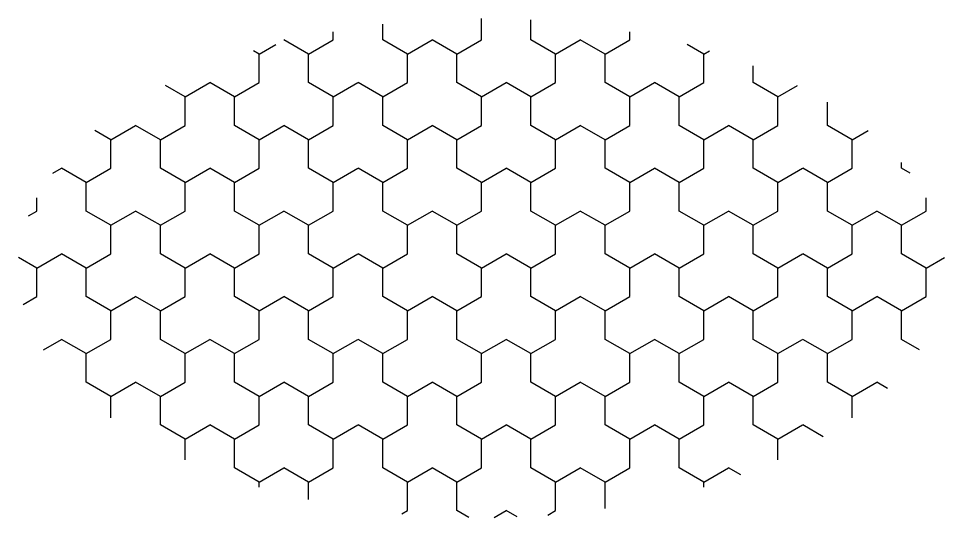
# Model space of a CAD drawing. Header units: metres. Extents: x -1099 to -1052, y 1073 to 2172.
# Drawn here: x -1061.47 to -1054.97, y 1412.49 to 1415.99 of the extents above; entities that cross this region are included whole.
import ezdxf
from ezdxf.enums import TextEntityAlignment as Align

# ---------------------------------------------------------------- set-up
doc = ezdxf.new("R2010")
doc.units = ezdxf.units.M
doc.styles.add('NLCS-ISO', font='NLCS-ISO.ttf')

# ---------------------------------------------------------------- blocks, each defined once
blk = doc.blocks.new('SVH-DELTA_KL-SO')
for p, q in [((-0.6928, 1.6002), (-0.6928, 1.7093)), ((0, 1.6002), (0, 1.75)), ((0.3466, 1.6002), (0.3466, 1.7397)), ((-1.0394, 1.6002), (-1.0394, 1.6576)), ((1.0394, 1.6002), (1.0394, 1.6576)), ((-1.559, 1.5002), (-1.442, 1.5678)), ((-1.2126, 1.5002), (-1.3858, 1.6002)), ((-1.2126, 1.5002), (-1.0394, 1.6002)), ((-0.5196, 1.5002), (-0.6928, 1.6002)), ((-0.5196, 1.5002), (-0.3464, 1.6002)), ((-0.1732, 1.5002), (-0.3464, 1.6002)), ((-0.1732, 1.5002), (0, 1.6002)), ((0.5198, 1.5002), (0.3466, 1.6002)), ((0.5198, 1.5002), (0.693, 1.6002)), ((0.8662, 1.5002), (0.693, 1.6002)), ((0.8662, 1.5002), (1.0394, 1.6002)), ((1.5592, 1.5002), (1.4423, 1.5677)), ((-1.559, 1.5002), (-1.5986, 1.5231)), ((-1.559, 1.3002), (-1.559, 1.5002)), ((-1.2126, 1.3002), (-1.2126, 1.5002)), ((-0.5196, 1.3002), (-0.5196, 1.5002)), ((-0.1732, 1.3002), (-0.1732, 1.5002)), ((0.5198, 1.3002), (0.5198, 1.5002)), ((0.8662, 1.3002), (0.8662, 1.5002)), ((1.5592, 1.5002), (1.5987, 1.523)), ((1.5592, 1.3002), (1.5592, 1.5002)), ((1.9056, 1.3002), (1.9056, 1.4171)), ((-2.0788, 1.2002), (-1.9056, 1.3002)), ((-1.7322, 1.2002), (-1.9054, 1.3002)), ((-1.7322, 1.2002), (-1.559, 1.3002)), ((-1.0394, 1.2002), (-1.2126, 1.3002)), ((-1.0394, 1.2002), (-0.8662, 1.3002)), ((-0.6928, 1.2002), (-0.866, 1.3002)), ((-0.6928, 1.2002), (-0.5196, 1.3002)), ((0, 1.2002), (-0.1732, 1.3002)), ((0, 1.2002), (0.1732, 1.3002)), ((0.3466, 1.2002), (0.1734, 1.3002)), ((0.3466, 1.2002), (0.5198, 1.3002)), ((1.0394, 1.2002), (0.8662, 1.3002)), ((1.0394, 1.2002), (1.2126, 1.3002)), ((1.386, 1.2002), (1.2128, 1.3002)), ((1.386, 1.2002), (1.5592, 1.3002)), ((2.0788, 1.2002), (1.9056, 1.3002)), ((-2.0788, 1.2002), (-2.2161, 1.2795)), ((2.0788, 1.2002), (2.2161, 1.2795)), ((-2.0788, 1.0001), (-2.0788, 1.2001)), ((-1.7322, 1.0001), (-1.7322, 1.2001)), ((-1.0394, 1.0001), (-1.0394, 1.2001)), ((-0.6928, 1.0001), (-0.6928, 1.2001)), ((0, 1.0001), (0, 1.2001)), ((0.3466, 1.0001), (0.3466, 1.2001)), ((1.0394, 1.0001), (1.0394, 1.2001)), ((1.386, 1.0001), (1.386, 1.2001)), ((2.0788, 1.0001), (2.0788, 1.2001)), ((2.4254, 1.0001), (2.4254, 1.1644)), ((-2.5984, 0.9001), (-2.4252, 1.0001)), ((-2.252, 0.9001), (-2.4252, 1.0001)), ((-2.252, 0.9001), (-2.0788, 1.0001)), ((-1.559, 0.9001), (-1.7322, 1.0001)), ((-1.559, 0.9001), (-1.3858, 1.0001)), ((-1.2126, 0.9001), (-1.3858, 1.0001)), ((-1.2126, 0.9001), (-1.0394, 1.0001)), ((-0.5196, 0.9001), (-0.6928, 1.0001)), ((-0.5196, 0.9001), (-0.3464, 1.0001)), ((-0.1732, 0.9001), (-0.3464, 1.0001)), ((-0.1732, 0.9001), (0, 1.0001)), ((0.5198, 0.9001), (0.3466, 1.0001)), ((0.5198, 0.9001), (0.693, 1.0001)), ((0.8662, 0.9001), (0.693, 1.0001)), ((0.8662, 0.9001), (1.0394, 1.0001)), ((1.5592, 0.9001), (1.386, 1.0001)), ((1.5592, 0.9001), (1.7324, 1.0001)), ((1.9056, 0.9001), (1.7324, 1.0001)), ((1.9056, 0.9001), (2.0788, 1.0001)), ((2.5986, 0.9001), (2.4254, 1.0001)), ((-2.5984, 0.9001), (-2.7108, 0.965)), ((2.5986, 0.9001), (2.7109, 0.9649)), ((-2.5984, 0.7001), (-2.5984, 0.9001)), ((-2.252, 0.7001), (-2.252, 0.9001)), ((-1.559, 0.7001), (-1.559, 0.9001)), ((-1.2126, 0.7001), (-1.2126, 0.9001)), ((-0.5196, 0.7001), (-0.5196, 0.9001)), ((-0.1732, 0.7001), (-0.1732, 0.9001)), ((0.5198, 0.7001), (0.5198, 0.9001)), ((0.8662, 0.7001), (0.8662, 0.9001)), ((1.5592, 0.7001), (1.5592, 0.9001)), ((1.9056, 0.7001), (1.9056, 0.9001)), ((2.5986, 0.7001), (2.5986, 0.9001)), ((2.945, 0.7001), (2.945, 0.7397)), ((-3.0061, 0.6648), (-2.945, 0.7001)), ((-2.7716, 0.6001), (-2.9448, 0.7001)), ((-2.7716, 0.6001), (-2.5984, 0.7001)), ((-2.0788, 0.6001), (-2.252, 0.7001)), ((-2.0788, 0.6001), (-1.9056, 0.7001)), ((-1.7322, 0.6001), (-1.9054, 0.7001)), ((-1.7322, 0.6001), (-1.559, 0.7001)), ((-1.0394, 0.6001), (-1.2126, 0.7001)), ((-1.0394, 0.6001), (-0.8662, 0.7001)), ((-0.6928, 0.6001), (-0.866, 0.7001)), ((-0.6928, 0.6001), (-0.5196, 0.7001)), ((0, 0.6001), (-0.1732, 0.7001)), ((0, 0.6001), (0.1732, 0.7001)), ((0.3466, 0.6001), (0.1734, 0.7001)), ((0.3466, 0.6001), (0.5198, 0.7001)), ((1.0394, 0.6001), (0.8662, 0.7001)), ((1.0394, 0.6001), (1.2126, 0.7001)), ((1.386, 0.6001), (1.2128, 0.7001)), ((1.386, 0.6001), (1.5592, 0.7001)), ((2.0788, 0.6001), (1.9056, 0.7001)), ((2.0788, 0.6001), (2.252, 0.7001)), ((2.4254, 0.6001), (2.2522, 0.7001)), ((2.4254, 0.6001), (2.5986, 0.7001)), ((3.0061, 0.6648), (2.945, 0.7001)), ((-2.7716, 0.4), (-2.7716, 0.6)), ((-2.0788, 0.4), (-2.0788, 0.6)), ((-1.7322, 0.4), (-1.7322, 0.6)), ((-1.0394, 0.4), (-1.0394, 0.6)), ((-0.6928, 0.4), (-0.6928, 0.6)), ((0, 0.4), (0, 0.6)), ((0.3466, 0.4), (0.3466, 0.6)), ((1.0394, 0.4), (1.0394, 0.6)), ((1.386, 0.4), (1.386, 0.6)), ((2.0788, 0.4), (2.0788, 0.6)), ((2.4254, 0.4), (2.4254, 0.6)), ((-3.1182, 0.4), (-3.1182, 0.4922)), ((3.1182, 0.4), (3.1182, 0.4922)), ((-3.1774, 0.3658), (-3.1182, 0.4)), ((-2.5984, 0.3), (-2.7716, 0.4)), ((-2.5984, 0.3), (-2.4252, 0.4)), ((-2.252, 0.3), (-2.4252, 0.4)), ((-2.252, 0.3), (-2.0788, 0.4)), ((-1.559, 0.3), (-1.7322, 0.4)), ((-1.559, 0.3), (-1.3858, 0.4)), ((-1.2126, 0.3), (-1.3858, 0.4)), ((-1.2126, 0.3), (-1.0394, 0.4)), ((-0.5196, 0.3), (-0.6928, 0.4)), ((-0.5196, 0.3), (-0.3464, 0.4)), ((-0.1732, 0.3), (-0.3464, 0.4)), ((-0.1732, 0.3), (0, 0.4)), ((0.5198, 0.3), (0.3466, 0.4)), ((0.5198, 0.3), (0.693, 0.4)), ((0.8662, 0.3), (0.693, 0.4)), ((0.8662, 0.3), (1.0394, 0.4)), ((1.5592, 0.3), (1.386, 0.4)), ((1.5592, 0.3), (1.7324, 0.4)), ((1.9056, 0.3), (1.7324, 0.4)), ((1.9056, 0.3), (2.0788, 0.4)), ((2.5986, 0.3), (2.4254, 0.4)), ((2.5986, 0.3), (2.7718, 0.4)), ((2.945, 0.3), (2.7718, 0.4)), ((2.945, 0.3), (3.1182, 0.4)), ((-2.5984, 0.1), (-2.5984, 0.3)), ((-2.252, 0.1), (-2.252, 0.3)), ((-1.559, 0.1), (-1.559, 0.3)), ((-1.2126, 0.1), (-1.2126, 0.3)), ((-0.5196, 0.1), (-0.5196, 0.3)), ((-0.1732, 0.1), (-0.1732, 0.3)), ((0.5198, 0.1), (0.5198, 0.3)), ((0.8662, 0.1), (0.8662, 0.3)), ((1.5592, 0.1), (1.5592, 0.3)), ((1.9056, 0.1), (1.9056, 0.3)), ((2.5986, 0.1), (2.5986, 0.3)), ((2.945, 0.1), (2.945, 0.3)), ((-3.1182, 0), (-3.2466, 0.0741)), ((-3.1182, 0), (-2.945, 0.1)), ((-2.7716, 0), (-2.9448, 0.1)), ((-2.7716, 0), (-2.5984, 0.1)), ((-2.0788, 0), (-2.252, 0.1)), ((-2.0788, 0), (-1.9056, 0.1)), ((-1.7322, 0), (-1.9054, 0.1)), ((-1.7322, 0), (-1.559, 0.1)), ((-1.0394, 0), (-1.2126, 0.1)), ((-1.0394, 0), (-0.8662, 0.1)), ((-0.6928, 0), (-0.866, 0.1)), ((-0.6928, 0), (-0.5196, 0.1)), ((0, 0), (-0.1732, 0.1)), ((0, 0), (0.1732, 0.1)), ((0.3466, 0), (0.1734, 0.1)), ((0.3466, 0), (0.5198, 0.1)), ((1.0394, 0), (0.8662, 0.1)), ((1.0394, 0), (1.2126, 0.1)), ((1.386, 0), (1.2128, 0.1)), ((1.386, 0), (1.5592, 0.1)), ((2.0788, 0), (1.9056, 0.1)), ((2.0788, 0), (2.252, 0.1)), ((2.4254, 0), (2.2522, 0.1)), ((2.4254, 0), (2.5986, 0.1)), ((3.1182, 0), (2.945, 0.1)), ((3.1182, 0), (3.2466, 0.0741)), ((-3.1182, -0.2001), (-3.1182, -0.0001)), ((-2.7716, -0.2001), (-2.7716, -0.0001)), ((-2.0788, -0.2001), (-2.0788, -0.0001)), ((-1.7322, -0.2001), (-1.7322, -0.0001)), ((-1.0394, -0.2001), (-1.0394, -0.0001)), ((-0.6928, -0.2001), (-0.6928, -0.0001)), ((0, -0.2001), (0, -0.0001)), ((0.3466, -0.2001), (0.3466, -0.0001)), ((1.0394, -0.2001), (1.0394, -0.0001)), ((1.386, -0.2001), (1.386, -0.0001)), ((2.0788, -0.2001), (2.0788, -0.0001)), ((2.4254, -0.2001), (2.4254, -0.0001)), ((3.1182, -0.2001), (3.1182, -0.0001)), ((-3.215, -0.256), (-3.1182, -0.2001)), ((-2.5984, -0.3001), (-2.7716, -0.2001)), ((-2.5984, -0.3001), (-2.4252, -0.2001)), ((-2.252, -0.3001), (-2.4252, -0.2001)), ((-2.252, -0.3001), (-2.0788, -0.2001)), ((-1.559, -0.3001), (-1.7322, -0.2001)), ((-1.559, -0.3001), (-1.3858, -0.2001)), ((-1.2126, -0.3001), (-1.3858, -0.2001)), ((-1.2126, -0.3001), (-1.0394, -0.2001)), ((-0.5196, -0.3001), (-0.6928, -0.2001)), ((-0.5196, -0.3001), (-0.3464, -0.2001)), ((-0.1732, -0.3001), (-0.3464, -0.2001)), ((-0.1732, -0.3001), (0, -0.2001)), ((0.5198, -0.3001), (0.3466, -0.2001)), ((0.5198, -0.3001), (0.693, -0.2001)), ((0.8662, -0.3001), (0.693, -0.2001)), ((0.8662, -0.3001), (1.0394, -0.2001)), ((1.5592, -0.3001), (1.386, -0.2001)), ((1.5592, -0.3001), (1.7324, -0.2001)), ((1.9056, -0.3001), (1.7324, -0.2001)), ((1.9056, -0.3001), (2.0788, -0.2001)), ((2.5986, -0.3001), (2.4254, -0.2001)), ((2.5986, -0.3001), (2.7718, -0.2001)), ((2.945, -0.3001), (2.7718, -0.2001)), ((2.945, -0.3001), (3.1182, -0.2001)), ((-2.5984, -0.5001), (-2.5984, -0.3001)), ((-2.252, -0.5001), (-2.252, -0.3001)), ((-1.559, -0.5001), (-1.559, -0.3001)), ((-1.2126, -0.5001), (-1.2126, -0.3001)), ((-0.5196, -0.5001), (-0.5196, -0.3001)), ((-0.1732, -0.5001), (-0.1732, -0.3001)), ((0.5198, -0.5001), (0.5198, -0.3001)), ((0.8662, -0.5001), (0.8662, -0.3001)), ((1.5592, -0.5001), (1.5592, -0.3001)), ((1.9056, -0.5001), (1.9056, -0.3001)), ((2.5986, -0.5001), (2.5986, -0.3001)), ((2.945, -0.5001), (2.945, -0.3001)), ((-3.0705, -0.5725), (-2.945, -0.5001)), ((-2.7716, -0.6001), (-2.9448, -0.5001)), ((-2.7716, -0.6001), (-2.5984, -0.5001)), ((-2.0788, -0.6001), (-2.252, -0.5001)), ((-2.0788, -0.6001), (-1.9056, -0.5001)), ((-1.7322, -0.6001), (-1.9054, -0.5001)), ((-1.7322, -0.6001), (-1.559, -0.5001)), ((-1.0394, -0.6001), (-1.2126, -0.5001)), ((-1.0394, -0.6001), (-0.8662, -0.5001)), ((-0.6928, -0.6001), (-0.866, -0.5001)), ((-0.6928, -0.6001), (-0.5196, -0.5001)), ((0, -0.6001), (-0.1732, -0.5001)), ((0, -0.6001), (0.1732, -0.5001)), ((0.3466, -0.6001), (0.1734, -0.5001)), ((0.3466, -0.6001), (0.5198, -0.5001)), ((1.0394, -0.6001), (0.8662, -0.5001)), ((1.0394, -0.6001), (1.2126, -0.5001)), ((1.386, -0.6001), (1.2128, -0.5001)), ((1.386, -0.6001), (1.5592, -0.5001)), ((2.0788, -0.6001), (1.9056, -0.5001)), ((2.0788, -0.6001), (2.252, -0.5001)), ((2.4254, -0.6001), (2.2522, -0.5001)), ((2.4254, -0.6001), (2.5986, -0.5001)), ((3.0705, -0.5725), (2.945, -0.5001)), ((-2.7716, -0.8002), (-2.7716, -0.6002)), ((-2.0788, -0.8002), (-2.0788, -0.6002)), ((-1.7322, -0.8002), (-1.7322, -0.6002)), ((-1.0394, -0.8002), (-1.0394, -0.6002)), ((-0.6928, -0.8002), (-0.6928, -0.6002)), ((0, -0.8002), (0, -0.6002)), ((0.3466, -0.8002), (0.3466, -0.6002)), ((1.0394, -0.8002), (1.0394, -0.6002)), ((1.386, -0.8002), (1.386, -0.6002)), ((2.0788, -0.8002), (2.0788, -0.6002)), ((2.4254, -0.8002), (2.4254, -0.6002)), ((-2.5984, -0.9002), (-2.7716, -0.8002)), ((-2.5984, -0.9002), (-2.4252, -0.8002)), ((-2.252, -0.9002), (-2.4252, -0.8002)), ((-2.252, -0.9002), (-2.0788, -0.8002)), ((-1.559, -0.9002), (-1.7322, -0.8002)), ((-1.559, -0.9002), (-1.3858, -0.8002)), ((-1.2126, -0.9002), (-1.3858, -0.8002)), ((-1.2126, -0.9002), (-1.0394, -0.8002)), ((-0.5196, -0.9002), (-0.6928, -0.8002)), ((-0.5196, -0.9002), (-0.3464, -0.8002)), ((-0.1732, -0.9002), (-0.3464, -0.8002)), ((-0.1732, -0.9002), (0, -0.8002)), ((0.5198, -0.9002), (0.3466, -0.8002)), ((0.5198, -0.9002), (0.693, -0.8002)), ((0.8662, -0.9002), (0.693, -0.8002)), ((0.8662, -0.9002), (1.0394, -0.8002)), ((1.5592, -0.9002), (1.386, -0.8002)), ((1.5592, -0.9002), (1.7324, -0.8002)), ((1.9056, -0.9002), (1.7324, -0.8002)), ((1.9056, -0.9002), (2.0788, -0.8002)), ((2.5986, -0.9002), (2.4254, -0.8002)), ((2.5986, -0.9002), (2.7718, -0.8002)), ((2.8467, -0.8435), (2.7718, -0.8002)), ((-2.5984, -1.0508), (-2.5984, -0.9002)), ((-2.252, -1.1002), (-2.252, -0.9002)), ((-1.559, -1.1002), (-1.559, -0.9002)), ((-1.2126, -1.1002), (-1.2126, -0.9002)), ((-0.5196, -1.1002), (-0.5196, -0.9002)), ((-0.1732, -1.1002), (-0.1732, -0.9002)), ((0.5198, -1.1002), (0.5198, -0.9002)), ((0.8662, -1.1002), (0.8662, -0.9002)), ((1.5592, -1.1002), (1.5592, -0.9002)), ((1.9056, -1.1002), (1.9056, -0.9002)), ((2.5986, -1.0506), (2.5986, -0.9002)), ((-2.0788, -1.2002), (-2.252, -1.1002)), ((-2.0788, -1.2002), (-1.9056, -1.1002)), ((-1.7322, -1.2002), (-1.9054, -1.1002)), ((-1.7322, -1.2002), (-1.559, -1.1002)), ((-1.0394, -1.2002), (-1.2126, -1.1002)), ((-1.0394, -1.2002), (-0.8662, -1.1002)), ((-0.6928, -1.2002), (-0.866, -1.1002)), ((-0.6928, -1.2002), (-0.5196, -1.1002)), ((0, -1.2002), (-0.1732, -1.1002)), ((0, -1.2002), (0.1732, -1.1002)), ((0.3466, -1.2002), (0.1734, -1.1002)), ((0.3466, -1.2002), (0.5198, -1.1002)), ((1.0394, -1.2002), (0.8662, -1.1002)), ((1.0394, -1.2002), (1.2126, -1.1002)), ((1.386, -1.2002), (1.2128, -1.1002)), ((1.386, -1.2002), (1.5592, -1.1002)), ((2.0788, -1.2002), (1.9056, -1.1002)), ((2.0788, -1.2002), (2.252, -1.1002)), ((2.395, -1.1826), (2.2522, -1.1002)), ((-2.0788, -1.3449), (-2.0788, -1.2003)), ((-1.7322, -1.4003), (-1.7322, -1.2003)), ((-1.0394, -1.4003), (-1.0394, -1.2003)), ((-0.6928, -1.4003), (-0.6928, -1.2003)), ((0, -1.4003), (0, -1.2003)), ((0.3466, -1.4003), (0.3466, -1.2003)), ((1.0394, -1.4003), (1.0394, -1.2003)), ((1.386, -1.4003), (1.386, -1.2003)), ((2.0788, -1.3449), (2.0788, -1.2003)), ((-1.559, -1.5003), (-1.7322, -1.4003)), ((-1.559, -1.5003), (-1.3858, -1.4003)), ((-1.2126, -1.5003), (-1.3858, -1.4003)), ((-1.2126, -1.5003), (-1.0394, -1.4003)), ((-0.5196, -1.5003), (-0.6928, -1.4003)), ((-0.5196, -1.5003), (-0.3464, -1.4003)), ((-0.1732, -1.5003), (-0.3464, -1.4003)), ((-0.1732, -1.5003), (0, -1.4003)), ((0.5198, -1.5003), (0.3466, -1.4003)), ((0.5198, -1.5003), (0.693, -1.4003)), ((0.8662, -1.5003), (0.693, -1.4003)), ((0.8662, -1.5003), (1.0394, -1.4003)), ((1.5592, -1.5003), (1.386, -1.4003)), ((1.5592, -1.5003), (1.7324, -1.4003)), ((1.8187, -1.4501), (1.7324, -1.4003)), ((-1.559, -1.5351), (-1.559, -1.5003)), ((-1.2126, -1.6233), (-1.2126, -1.5003)), ((-0.5196, -1.7003), (-0.5196, -1.5003)), ((-0.1732, -1.7003), (-0.1732, -1.5003)), ((0.5198, -1.7003), (0.5198, -1.5003)), ((0.8662, -1.6862), (0.8662, -1.5003)), ((1.5592, -1.5351), (1.5592, -1.5003)), ((-0.5595, -1.7233), (-0.5196, -1.7003)), ((-0.0892, -1.7488), (-0.1732, -1.7003)), ((0.0892, -1.7488), (0.1732, -1.7003)), ((0.2496, -1.7443), (0.1734, -1.7003)), ((0.4652, -1.7318), (0.5198, -1.7003))]:
    blk.add_line(p, q)
at = {"style": 'NLCS-ISO'}
blk.add_attdef('FORMAAT', text='', height=1.8, dxfattribs=at).set_placement((-4.25, 0), align=Align.MIDDLE_RIGHT)
blk.add_attdef('KLEUR', text='', height=1.8, dxfattribs=at).set_placement((4.25, 0), align=Align.MIDDLE_LEFT)
at = {"style": 'NLCS-ISO', "flags": 1}
blk.add_attdef('FUNCTIE', text='', height=1.8, dxfattribs=at).set_placement((0, -2.75), align=Align.TOP_CENTER)

msp = doc.modelspace()

# ---------------------------------------------------------------- block references
msp.add_blockref('SVH-DELTA_KL-SO', (-1058.219, 1414.242))

doc.saveas('drawing.dxf')
